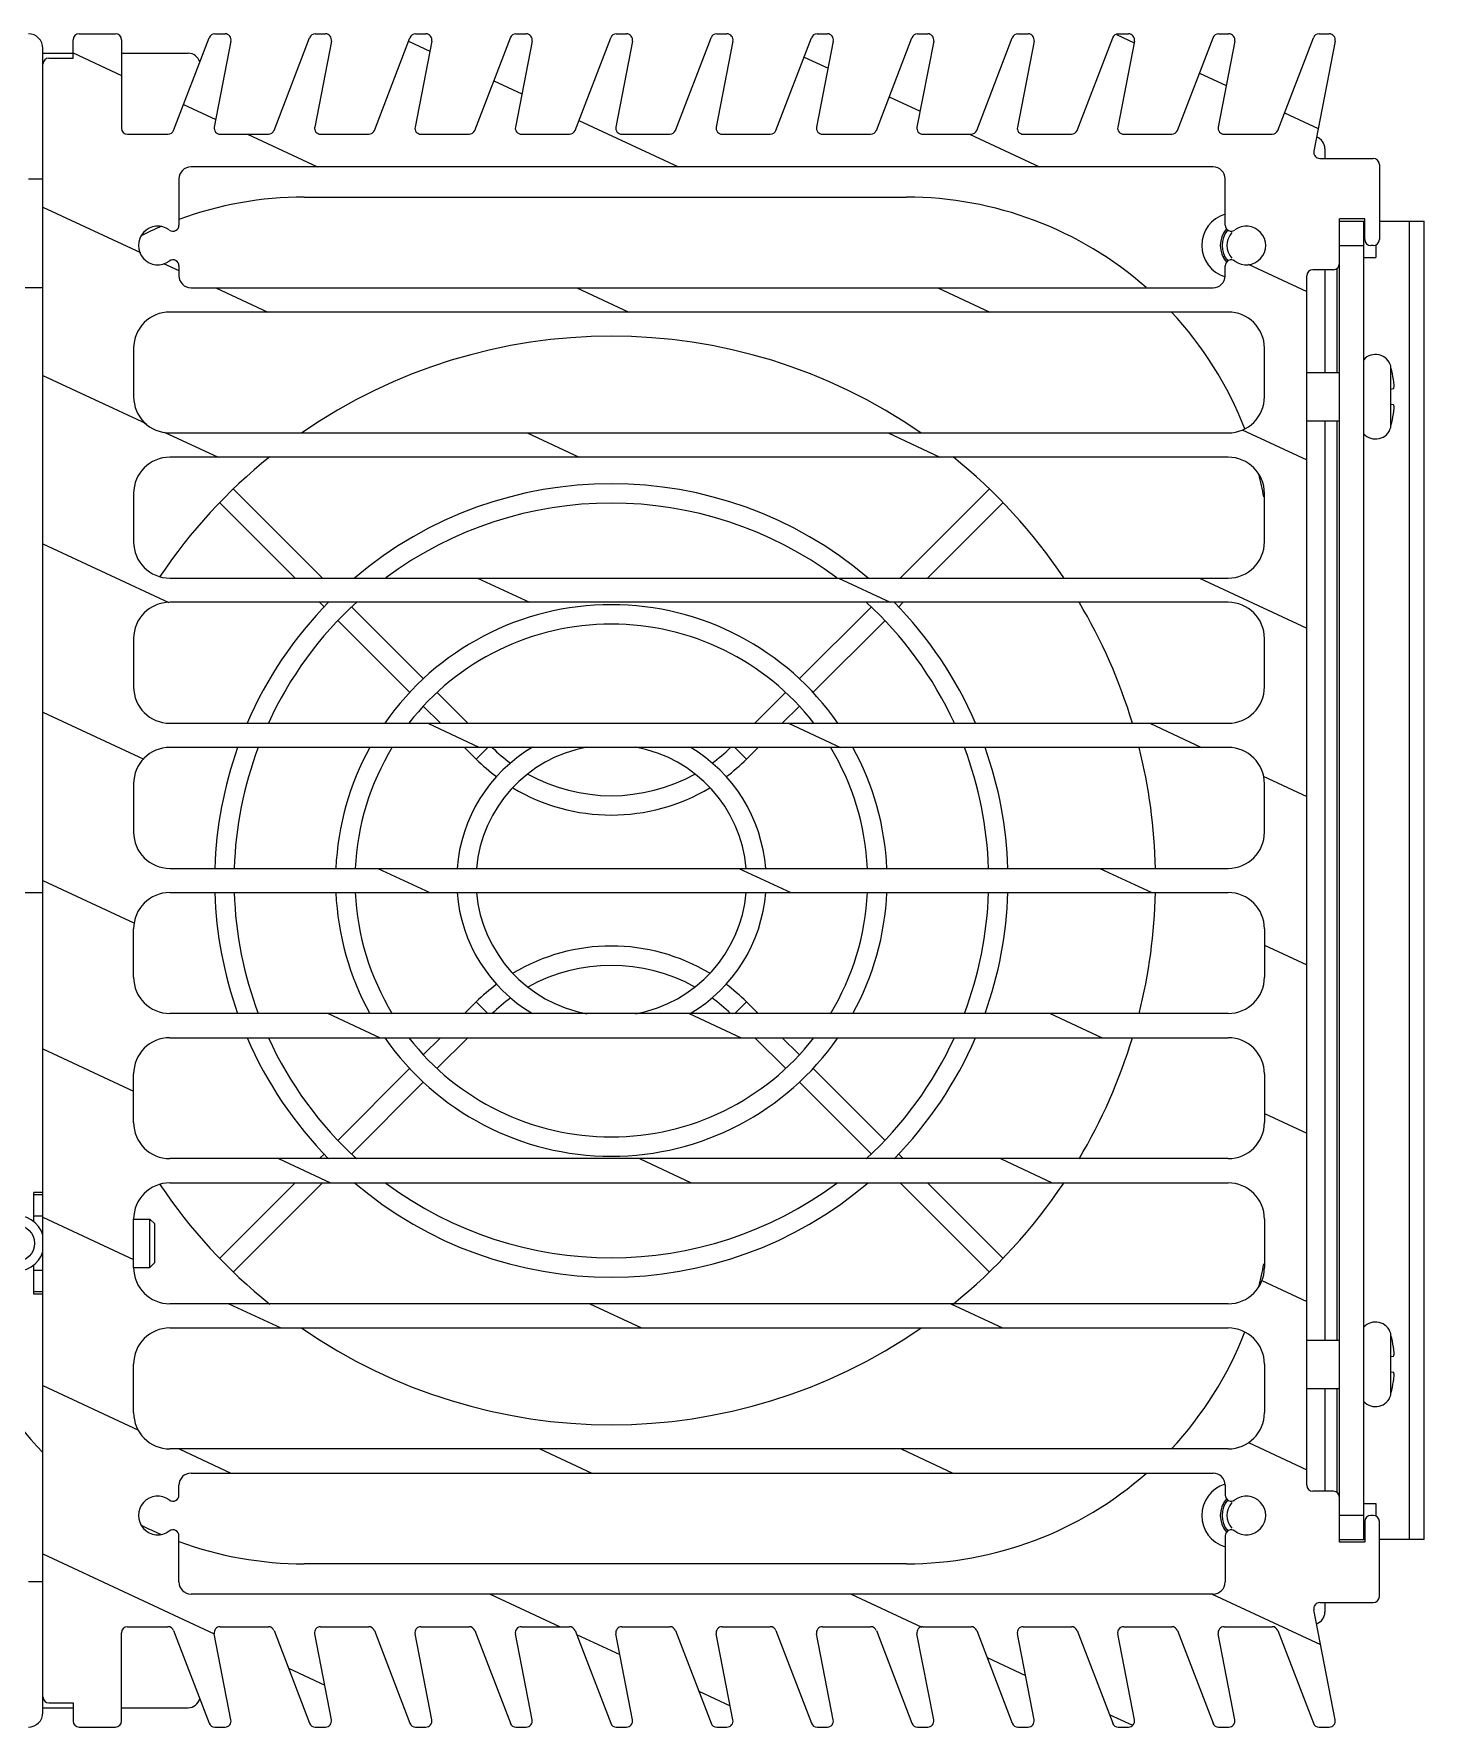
# Model space of a CAD drawing. Extents: x -425 to 6552, y -3049 to 3105.
# Drawn here: x 583.1 to 698.1, y -908.7 to -768.7 of the extents above; entities that cross this region are included whole.
import ezdxf

# ---------------------------------------------------------------- set-up
doc = ezdxf.new("R2010")
doc.units = 0
doc.layers.get('0').update_dxf_attribs({"linetype": 'CONTINUOUS'})

msp = doc.modelspace()

# ---------------------------------------------------------------- linework, layer by layer
at = {"color": 7, "linetype": 'CONTINUOUS'}
for p, q in [((583.88, -907.54), (583.88, -769.94)), ((586.38, -770.74), (586.38, -769.24)), ((586.88, -768.74), (589.88, -768.74)), ((590.38, -769.24), (590.38, -776.54)), ((594.69, -776.72), (597.63, -769.06)), ((599.43, -769.34), (598.05, -776.45)), ((598.09, -768.74), (598.94, -768.74)), ((602.99, -776.72), (605.93, -769.06)), ((607.73, -769.34), (606.35, -776.45)), ((606.39, -768.74), (607.24, -768.74)), ((611.29, -776.72), (614.23, -769.06)), ((616.03, -769.34), (614.65, -776.45)), ((614.69, -768.74), (615.54, -768.74)), ((619.59, -776.72), (622.53, -769.06)), ((624.33, -769.34), (622.95, -776.45)), ((622.99, -768.74), (623.84, -768.74)), ((627.89, -776.72), (630.83, -769.06)), ((632.63, -769.34), (631.25, -776.45)), ((631.29, -768.74), (632.14, -768.74)), ((636.19, -776.72), (639.13, -769.06)), ((640.93, -769.34), (639.55, -776.45)), ((639.59, -768.74), (640.44, -768.74)), ((644.49, -776.72), (647.43, -769.06)), ((649.23, -769.34), (647.85, -776.45)), ((647.89, -768.74), (648.74, -768.74)), ((652.79, -776.72), (655.73, -769.06)), ((657.53, -769.34), (656.15, -776.45)), ((656.19, -768.74), (657.04, -768.74)), ((661.09, -776.72), (664.03, -769.06)), ((665.83, -769.34), (664.45, -776.45)), ((664.49, -768.74), (665.34, -768.74)), ((669.39, -776.72), (672.33, -769.06)), ((674.13, -769.34), (672.75, -776.45)), ((672.79, -768.74), (673.64, -768.74)), ((677.69, -776.72), (680.63, -769.06)), ((682.43, -769.34), (681.05, -776.45)), ((681.09, -768.74), (681.94, -768.74)), ((685.99, -776.72), (688.93, -769.06)), ((690.73, -769.34), (688.96, -778.45)), ((689.39, -768.74), (690.24, -768.74)), ((583.88, -770.34), (586.38, -770.34)), ((584.38, -770.74), (586.38, -770.74)), ((590.38, -770.34), (595.88, -770.34)), ((590.88, -777.04), (594.22, -777.04)), ((598.54, -777.04), (602.52, -777.04)), ((606.84, -777.04), (610.82, -777.04)), ((615.14, -777.04), (619.12, -777.04)), ((623.44, -777.04), (627.42, -777.04)), ((631.74, -777.04), (635.72, -777.04)), ((640.04, -777.04), (644.02, -777.04)), ((648.34, -777.04), (652.32, -777.04)), ((656.64, -777.04), (660.62, -777.04)), ((664.94, -777.04), (668.92, -777.04)), ((673.24, -777.04), (677.22, -777.04)), ((681.54, -777.04), (685.52, -777.04)), ((689.88, -778.24), (689.88, -779.04)), ((680.63, -779.74), (596.13, -779.74)), ((689.45, -779.04), (693.88, -779.04)), ((694.38, -779.54), (694.38, -785.74)), ((582.68, -780.74), (583.88, -780.74)), ((595.13, -780.74), (595.13, -784.56)), ((681.63, -784.56), (681.63, -780.74)), ((605.48, -782.24), (655.28, -782.24)), ((693.18, -784.04), (691.08, -784.04)), ((691.08, -893.44), (691.08, -784.04)), ((691.08, -784.24), (693.18, -784.24)), ((693.08, -784.24), (693.08, -893.24)), ((693.18, -785.74), (693.18, -784.04)), ((694.38, -784.24), (698.08, -784.24)), ((696.88, -893.24), (696.88, -784.24)), ((698.08, -893.24), (698.08, -784.24)), ((691.08, -786.24), (693.08, -786.24)), ((693.88, -786.24), (693.68, -786.24)), ((694.08, -786.2), (694.08, -787.24)), ((595.13, -787.93), (595.13, -788.74)), ((681.45, -787.18), (681.58, -787.12)), ((681.63, -788.74), (681.63, -787.93)), ((690.88, -796.74), (690.88, -788.14)), ((693.08, -787.24), (694.08, -787.24)), ((688.38, -888.74), (688.38, -788.74)), ((690.58, -788.24), (688.88, -788.24)), ((689.88, -788.24), (689.88, -796.74)), ((583.88, -789.74), (575.88, -789.74)), ((596.13, -789.74), (680.63, -789.74)), ((681.88, -791.74), (594.38, -791.74)), ((591.38, -794.74), (591.38, -798.74)), ((684.88, -798.74), (684.88, -794.74)), ((695.32, -801.29), (695.32, -796.19)), ((695.34, -796.35), (695.34, -796.27)), ((688.38, -796.74), (691.08, -796.74)), ((695.34, -798.11), (695.55, -798.07)), ((695.34, -799.38), (695.34, -798.11)), ((695.55, -799.42), (695.34, -799.38)), ((688.38, -800.74), (691.08, -800.74)), ((689.88, -800.74), (689.88, -876.74)), ((690.88, -876.74), (690.88, -800.74)), ((594.38, -801.74), (681.88, -801.74)), ((695.34, -801.22), (695.34, -801.13)), ((681.88, -803.74), (594.38, -803.74)), ((607.01, -813.74), (599.65, -806.38)), ((654.75, -813.74), (662.11, -806.38)), ((591.38, -806.74), (591.38, -810.74)), ((604.75, -813.74), (598.52, -807.51)), ((657.01, -813.74), (663.25, -807.51)), ((684.88, -810.74), (684.88, -806.74)), ((594.38, -813.74), (681.88, -813.74)), ((681.88, -815.74), (594.38, -815.74)), ((607.15, -816.14), (606.75, -815.74)), ((615.35, -822.08), (609.41, -816.14)), ((646.41, -822.08), (652.35, -816.14)), ((654.62, -816.14), (655.01, -815.74)), ((614.22, -823.21), (608.28, -817.27)), ((647.54, -823.21), (653.48, -817.27)), ((591.38, -818.74), (591.38, -822.74)), ((684.88, -822.74), (684.88, -818.74)), ((616.75, -825.74), (615.35, -824.35)), ((619.01, -825.74), (616.48, -823.21)), ((642.75, -825.74), (645.28, -823.21)), ((645.01, -825.74), (646.41, -824.35)), ((594.38, -825.74), (681.88, -825.74)), ((681.88, -827.74), (594.38, -827.74)), ((619.71, -828.7), (618.75, -827.74)), ((619.71, -828.7), (620.67, -827.74)), ((642.05, -828.7), (641.1, -827.74)), ((642.05, -828.7), (643.01, -827.74)), ((591.38, -830.74), (591.38, -834.74)), ((684.88, -834.74), (684.88, -830.74)), ((594.38, -837.74), (681.88, -837.74)), ((575.88, -839.74), (583.88, -839.74)), ((594.38, -839.74), (681.88, -839.74)), ((591.38, -846.74), (591.38, -842.74)), ((684.88, -842.74), (684.88, -846.74)), ((681.88, -849.74), (594.38, -849.74)), ((619.71, -848.78), (618.75, -849.74)), ((619.71, -848.78), (620.67, -849.74)), ((642.05, -848.78), (641.1, -849.74)), ((642.05, -848.78), (643.01, -849.74)), ((594.38, -851.74), (681.88, -851.74)), ((616.75, -851.74), (615.35, -853.14)), ((619.01, -851.74), (616.48, -854.27)), ((642.75, -851.74), (645.28, -854.27)), ((645.01, -851.74), (646.41, -853.14)), ((591.38, -858.74), (591.38, -854.74)), ((614.22, -854.27), (608.28, -860.21)), ((647.54, -854.27), (653.48, -860.21)), ((684.88, -854.74), (684.88, -858.74)), ((615.35, -855.4), (609.41, -861.35)), ((646.41, -855.4), (652.35, -861.35)), ((681.88, -861.74), (594.38, -861.74)), ((607.15, -861.35), (606.75, -861.74)), ((654.62, -861.35), (655.01, -861.74)), ((594.38, -863.74), (681.88, -863.74)), ((604.75, -863.74), (598.52, -869.97)), ((607.01, -863.74), (599.65, -871.11)), ((654.75, -863.74), (662.11, -871.11)), ((657.01, -863.74), (663.25, -869.97)), ((583.88, -864.54), (583.13, -864.54)), ((583.13, -866.96), (583.13, -864.54)), ((583.88, -864.74), (583.13, -864.74)), ((583.88, -866.49), (583.13, -866.49)), ((591.38, -866.74), (592.73, -866.74)), ((591.38, -870.74), (591.38, -866.74)), ((593.13, -867.14), (592.73, -866.74)), ((592.73, -870.74), (592.73, -866.74)), ((593.13, -870.34), (593.13, -867.14)), ((684.88, -866.74), (684.88, -870.74)), ((583.13, -872.94), (583.13, -870.53)), ((591.38, -870.74), (592.73, -870.74)), ((593.13, -870.34), (592.73, -870.74)), ((583.88, -870.99), (583.13, -870.99)), ((583.88, -872.75), (583.13, -872.75)), ((583.88, -872.94), (583.13, -872.94)), ((681.88, -873.74), (594.38, -873.74)), ((594.38, -875.74), (681.88, -875.74)), ((695.32, -881.29), (695.32, -876.19)), ((695.34, -876.35), (695.34, -876.27)), ((688.38, -876.74), (691.08, -876.74)), ((591.38, -882.74), (591.38, -878.74)), ((684.88, -878.74), (684.88, -882.74)), ((695.34, -878.11), (695.55, -878.07)), ((695.34, -879.38), (695.34, -878.11)), ((695.55, -879.42), (695.34, -879.38)), ((688.38, -880.74), (691.08, -880.74)), ((689.88, -880.74), (689.88, -889.24)), ((690.88, -889.35), (690.88, -880.74)), ((695.34, -881.22), (695.34, -881.13)), ((681.88, -885.74), (594.38, -885.74)), ((595.13, -889.56), (595.13, -888.74)), ((596.13, -887.74), (680.63, -887.74)), ((681.63, -888.74), (681.63, -889.56)), ((681.45, -890.3), (681.58, -890.37)), ((690.58, -889.24), (688.88, -889.24)), ((693.08, -890.24), (694.08, -890.24)), ((694.08, -890.24), (694.08, -891.29)), ((693.08, -891.24), (691.08, -891.24)), ((693.18, -891.74), (693.18, -893.44)), ((693.88, -891.24), (693.68, -891.24)), ((694.38, -897.94), (694.38, -891.74)), ((595.13, -896.74), (595.13, -892.93)), ((681.63, -892.93), (681.63, -896.74)), ((691.08, -893.24), (693.18, -893.24)), ((693.18, -893.44), (691.08, -893.44)), ((698.08, -893.24), (694.38, -893.24)), ((655.28, -895.24), (605.48, -895.24)), ((583.88, -896.74), (582.68, -896.74)), ((680.63, -897.74), (596.13, -897.74)), ((689.45, -898.44), (693.88, -898.44)), ((689.88, -898.44), (689.88, -899.24)), ((690.73, -908.15), (688.96, -899.04)), ((590.38, -908.24), (590.38, -900.94)), ((590.88, -900.44), (594.22, -900.44)), ((594.69, -900.76), (597.63, -908.42)), ((599.43, -908.15), (598.05, -901.04)), ((598.54, -900.44), (602.52, -900.44)), ((602.99, -900.76), (605.93, -908.42)), ((607.73, -908.15), (606.35, -901.04)), ((606.84, -900.44), (610.82, -900.44)), ((611.29, -900.76), (614.23, -908.42)), ((616.03, -908.15), (614.65, -901.04)), ((615.14, -900.44), (619.12, -900.44)), ((619.59, -900.76), (622.53, -908.42)), ((624.33, -908.15), (622.95, -901.04)), ((623.44, -900.44), (627.42, -900.44)), ((627.89, -900.76), (630.83, -908.42)), ((632.63, -908.15), (631.25, -901.04)), ((631.74, -900.44), (635.72, -900.44)), ((636.19, -900.76), (639.13, -908.42)), ((640.93, -908.15), (639.55, -901.04)), ((640.04, -900.44), (644.02, -900.44)), ((644.49, -900.76), (647.43, -908.42)), ((649.23, -908.15), (647.85, -901.04)), ((648.34, -900.44), (652.32, -900.44)), ((652.79, -900.76), (655.73, -908.42)), ((657.53, -908.15), (656.15, -901.04)), ((656.64, -900.44), (660.62, -900.44)), ((661.09, -900.76), (664.03, -908.42)), ((665.83, -908.15), (664.45, -901.04)), ((664.94, -900.44), (668.92, -900.44)), ((669.39, -900.76), (672.33, -908.42)), ((674.13, -908.15), (672.75, -901.04)), ((673.24, -900.44), (677.22, -900.44)), ((677.69, -900.76), (680.63, -908.42)), ((682.43, -908.15), (681.05, -901.04)), ((681.54, -900.44), (685.52, -900.44)), ((685.99, -900.76), (688.93, -908.42)), ((583.88, -907.14), (586.38, -907.14)), ((584.38, -906.74), (586.38, -906.74)), ((586.38, -906.74), (586.38, -908.24)), ((590.38, -907.14), (595.88, -907.14)), ((586.88, -908.74), (589.88, -908.74)), ((598.09, -908.74), (598.94, -908.74)), ((606.39, -908.74), (607.24, -908.74)), ((614.69, -908.74), (615.54, -908.74)), ((622.99, -908.74), (623.84, -908.74)), ((631.29, -908.74), (632.14, -908.74)), ((639.59, -908.74), (640.44, -908.74)), ((647.89, -908.74), (648.74, -908.74)), ((656.19, -908.74), (657.04, -908.74)), ((664.49, -908.74), (665.34, -908.74)), ((672.79, -908.74), (673.64, -908.74)), ((681.09, -908.74), (681.94, -908.74)), ((689.39, -908.74), (690.24, -908.74))]:
    msp.add_line(p, q, dxfattribs=at)
at = {"color": 2, "linetype": 'CONTINUOUS'}
for p, q in [((614.12, -769.34), (615.88, -770.16)), ((672.64, -768.79), (674.11, -769.48)), ((586.38, -770.32), (590.38, -772.19)), ((646.81, -770.67), (648.8, -771.59)), ((621.16, -772.62), (623.49, -773.71)), ((679.5, -771.99), (681.72, -773.02)), ((653.85, -773.95), (656.41, -775.14)), ((595.51, -774.58), (598.17, -775.82)), ((686.54, -775.28), (689.33, -776.57)), ((628.2, -775.9), (636.43, -779.74)), ((600.8, -777.04), (606.59, -779.74)), ((660.49, -777.04), (666.28, -779.74)), ((583.88, -783.07), (591.94, -786.83)), ((593.86, -787.73), (595.13, -788.32)), ((683.53, -787.79), (688.38, -790.05)), ((598.19, -789.74), (602.47, -791.74)), ((628.03, -789.74), (632.32, -791.74)), ((657.88, -789.74), (662.17, -791.74)), ((583.88, -796.99), (592.42, -800.97)), ((593.91, -801.67), (598.36, -803.74)), ((623.92, -801.74), (628.21, -803.74)), ((653.77, -801.74), (658.05, -803.74)), ((683.04, -801.48), (688.38, -803.97)), ((583.88, -810.91), (594.28, -815.76)), ((619.81, -813.74), (624.1, -815.74)), ((649.65, -813.74), (653.94, -815.74)), ((679.5, -813.74), (688.38, -817.88)), ((583.88, -824.83), (592.22, -828.71)), ((615.7, -825.74), (619.98, -827.74)), ((645.54, -825.74), (649.83, -827.74)), ((675.39, -825.74), (679.68, -827.74)), ((684.78, -830.12), (688.38, -831.8)), ((611.58, -837.74), (615.87, -839.74)), ((641.43, -837.74), (645.72, -839.74)), ((671.28, -837.74), (675.56, -839.74)), ((583.88, -838.74), (591.46, -842.27)), ((684.88, -844.09), (688.38, -845.72)), ((607.47, -849.74), (611.76, -851.74)), ((637.32, -849.74), (641.61, -851.74)), ((667.16, -849.74), (671.45, -851.74)), ((583.88, -852.66), (591.38, -856.16)), ((684.88, -858), (688.38, -859.64)), ((603.36, -861.74), (607.65, -863.74)), ((633.21, -861.74), (637.49, -863.74)), ((663.05, -861.74), (667.34, -863.74)), ((583.88, -866.58), (591.38, -870.07)), ((684.66, -871.82), (688.38, -873.55)), ((599.25, -873.74), (603.54, -875.74)), ((629.09, -873.74), (633.38, -875.74)), ((658.94, -873.74), (663.23, -875.74)), ((583.88, -880.49), (591.79, -884.18)), ((595.14, -885.74), (599.43, -887.74)), ((624.98, -885.74), (629.27, -887.74)), ((654.83, -885.74), (659.12, -887.74)), ((683.55, -885.22), (688.38, -887.47)), ((583.88, -894.41), (598.05, -901.02)), ((620.87, -897.74), (626.66, -900.44)), ((650.72, -897.74), (656.56, -900.47)), ((680.56, -897.74), (689.52, -901.92)), ((628.01, -901.07), (631.58, -902.74)), ((661.94, -902.98), (665.12, -904.46)), ((604.18, -903.88), (607.18, -905.27)), ((638.12, -905.78), (640.71, -906.99)), ((672.05, -907.69), (673.98, -908.59))]:
    msp.add_line(p, q, dxfattribs=at)
at = {"color": 7, "linetype": 'CONTINUOUS'}
msp.add_circle((581.68, -868.74), 1.5, dxfattribs=at)
for centre, radius, start, end in [((582.68, -769.94), 1.2, 0, 90), ((586.88, -769.24), 0.5, 90, 180), ((589.88, -769.24), 0.5, 0, 90), ((598.09, -769.24), 0.5, 90, 159), ((598.94, -769.24), 0.5, 349, 90), ((606.39, -769.24), 0.5, 90, 159), ((607.24, -769.24), 0.5, 349, 90), ((614.69, -769.24), 0.5, 90, 159), ((615.54, -769.24), 0.5, 349, 90), ((622.99, -769.24), 0.5, 90, 159), ((623.84, -769.24), 0.5, 349, 90), ((631.29, -769.24), 0.5, 90, 159), ((632.14, -769.24), 0.5, 349, 90), ((639.59, -769.24), 0.5, 90, 159), ((640.44, -769.24), 0.5, 349, 90), ((647.89, -769.24), 0.5, 90, 159), ((648.74, -769.24), 0.5, 349, 90), ((656.19, -769.24), 0.5, 90, 159), ((657.04, -769.24), 0.5, 349, 90), ((664.49, -769.24), 0.5, 90, 159), ((665.34, -769.24), 0.5, 349, 90), ((672.79, -769.24), 0.5, 90, 159), ((673.64, -769.24), 0.5, 349, 90), ((681.09, -769.24), 0.5, 90, 159), ((681.94, -769.24), 0.5, 349, 90), ((689.39, -769.24), 0.5, 90, 159), ((690.24, -769.24), 0.5, 349, 90), ((584.38, -771.24), 0.5, 90, 180), ((595.88, -771.34), 1, 14.3157, 90), ((590.88, -776.54), 0.5, 180, 270), ((594.22, -776.54), 0.5, 270, 339), ((598.54, -776.54), 0.5, 169, 270), ((602.52, -776.54), 0.5, 270, 339), ((606.84, -776.54), 0.5, 169, 270), ((610.82, -776.54), 0.5, 270, 339), ((615.14, -776.54), 0.5, 169, 270), ((619.12, -776.54), 0.5, 270, 339), ((623.44, -776.54), 0.5, 169, 270), ((627.42, -776.54), 0.5, 270, 339), ((631.74, -776.54), 0.5, 169, 270), ((635.72, -776.54), 0.5, 270, 339), ((640.04, -776.54), 0.5, 169, 270), ((644.02, -776.54), 0.5, 270, 339), ((648.34, -776.54), 0.5, 169, 270), ((652.32, -776.54), 0.5, 270, 339), ((656.64, -776.54), 0.5, 169, 270), ((660.62, -776.54), 0.5, 270, 339), ((664.94, -776.54), 0.5, 169, 270), ((668.92, -776.54), 0.5, 270, 339), ((673.24, -776.54), 0.5, 169, 270), ((677.22, -776.54), 0.5, 270, 339), ((681.54, -776.54), 0.5, 169, 270), ((685.52, -776.54), 0.5, 270, 339), ((688.88, -778.24), 1, 0, 72.0852), ((596.13, -780.74), 1, 90, 180), ((680.63, -780.74), 1, 0, 90), ((689.45, -778.54), 0.5, 169, 270), ((693.88, -779.54), 0.5, 0, 90), ((605.48, -812.24), 30, 90, 110.184), ((655.28, -812.24), 30, 48.6436, 90), ((682.38, -786.24), 2.69, 106.2256, 253.6034), ((593.38, -786.24), 1.6, 53.4704, 306.5296), ((605.48, -812.24), 30, 113.1381, 116.7748), ((594.63, -784.56), 0.5, 233.4704, 0), ((683.38, -786.24), 2.15, 140.0197, 219.9803), ((683.38, -786.24), 2, 140.168, 219.832), ((682.13, -784.56), 0.5, 180, 306.5296), ((683.38, -786.24), 1.6, 138.4583, 221.5417), ((683.38, -786.24), 1.6, 233.4704, 126.5296), ((693.68, -785.74), 0.5, 180, 270), ((693.88, -785.74), 0.5, 270, 0), ((594.63, -787.93), 0.5, 0, 126.5296), ((682.13, -787.93), 0.5, 53.4704, 180), ((690.58, -787.74), 0.5, 270, 0), ((596.13, -788.74), 1, 180, 270), ((680.63, -788.74), 1, 270, 0), ((688.88, -788.74), 0.5, 90, 180), ((594.38, -794.74), 3, 90, 180), ((655.28, -812.24), 30, 21.1642, 43.1486), ((681.88, -794.74), 3, 0, 90), ((630.88, -838.74), 45, 55.3593, 124.6407), ((694.06, -796.56), 1.31, 16.0916, 138.003), ((686.48, -798.74), 9.2, 15.5895, 16.0916), ((686.37, -798.74), 9.28, 8.7549, 14.9046), ((594.38, -798.74), 3, 180, 270), ((681.88, -798.74), 3, 270, 0), ((686.37, -798.74), 9.28, 345.0954, 351.2451), ((694.06, -800.93), 1.31, 221.997, 343.9084), ((686.48, -798.74), 9.2, 343.9084, 344.4105), ((594.38, -806.74), 3, 90, 180), ((630.88, -838.74), 45, 128.8883, 146.0405), ((630.88, -838.74), 45, 33.7823, 51.1117), ((681.88, -806.74), 3, 0, 90), ((630.88, -838.74), 32.8, 49.6734, 130.3266), ((655.28, -812.24), 30, 10, 13.7079), ((630.88, -838.74), 31.2, 53.3176, 126.6824), ((594.38, -810.74), 3, 180, 270), ((681.88, -810.74), 3, 270, 0), ((594.38, -818.74), 3, 90, 180), ((630.88, -838.74), 32.8, 135.4577, 156.6301), ((630.88, -838.74), 31.2, 132.4488, 155.3692), ((630.88, -838.74), 22.8, 34.7923, 145.2077), ((630.88, -838.74), 31.2, 24.6308, 47.5512), ((630.88, -838.74), 32.8, 23.3699, 44.5423), ((630.88, -838.74), 45, 16.8046, 30.7509), ((681.88, -818.74), 3, 0, 90), ((630.88, -838.74), 21.2, 37.8631, 142.1369), ((594.38, -822.74), 3, 180, 270), ((681.88, -822.74), 3, 270, 0), ((594.38, -830.74), 3, 90, 180), ((630.88, -838.74), 32.8, 160.3999, 178.251), ((630.88, -838.74), 31.2, 159.3459, 178.1613), ((630.88, -838.74), 22.8, 151.1359, 177.483), ((630.88, -838.74), 21.2, 148.7027, 177.293), ((630.88, -838.74), 12.8, 120.6436, 175.5144), ((630.88, -817.53), 15.8, 225, 233.1398), ((630.88, -838.74), 11.2, 100.388, 174.8736), ((630.88, -817.53), 14.2, 226.0356, 234.1512), ((630.88, -838.74), 11.2, 5.1264, 79.612), ((630.88, -838.74), 12.8, 4.4856, 59.3564), ((630.88, -817.53), 14.2, 305.8488, 313.9644), ((630.88, -817.53), 15.8, 306.8602, 315), ((630.88, -838.74), 21.2, 2.707, 31.2973), ((630.88, -838.74), 22.8, 2.517, 28.8641), ((630.88, -838.74), 31.2, 1.8387, 20.6541), ((630.88, -838.74), 32.8, 1.749, 19.6001), ((630.88, -838.74), 45, 1.2713, 14.1564), ((681.88, -830.74), 3, 0, 90), ((630.88, -817.53), 14.2, 240.8977, 299.1023), ((630.88, -817.53), 15.8, 238.9921, 301.0079), ((594.38, -834.74), 3, 180, 270), ((681.88, -834.74), 3, 270, 0), ((594.38, -842.74), 3, 90, 180), ((630.88, -838.74), 32.8, 181.749, 199.6001), ((630.88, -838.74), 31.2, 181.8387, 200.6541), ((630.88, -838.74), 22.8, 182.517, 208.8641), ((630.88, -838.74), 21.2, 182.707, 211.2973), ((630.88, -838.74), 12.8, 184.4856, 239.3564), ((630.88, -838.74), 11.2, 185.1264, 259.612), ((630.88, -838.74), 11.2, 280.388, 354.8736), ((630.88, -838.74), 12.8, 300.6436, 355.5144), ((630.88, -838.74), 21.2, 328.7027, 357.293), ((630.88, -838.74), 22.8, 331.1359, 357.483), ((630.88, -838.74), 31.2, 339.3459, 358.1613), ((630.88, -838.74), 32.8, 340.3999, 358.251), ((630.88, -838.74), 45, 345.8436, 358.7287), ((681.88, -842.74), 3, 0, 90), ((630.88, -859.96), 15.8, 58.9921, 121.0079), ((594.38, -846.74), 3, 180, 270), ((630.88, -859.96), 14.2, 60.8977, 119.1023), ((681.88, -846.74), 3, 270, 0), ((630.88, -859.96), 15.8, 126.8602, 135), ((630.88, -859.96), 15.8, 45, 53.1398), ((630.88, -859.96), 14.2, 125.8488, 133.9644), ((630.88, -859.96), 14.2, 46.0356, 54.1512), ((594.38, -854.74), 3, 90, 180), ((630.88, -838.74), 32.8, 203.3699, 224.5423), ((630.88, -838.74), 31.2, 204.6308, 227.5512), ((630.88, -838.74), 22.8, 214.7923, 325.2077), ((630.88, -838.74), 21.2, 217.8631, 322.1369), ((630.88, -838.74), 31.2, 312.4488, 335.3692), ((630.88, -838.74), 32.8, 315.4577, 336.6301), ((630.88, -838.74), 45, 329.2491, 343.1954), ((681.88, -854.74), 3, 0, 90), ((594.38, -858.74), 3, 180, 270), ((681.88, -858.74), 3, 270, 0), ((594.38, -866.74), 3, 90, 180), ((630.88, -838.74), 32.8, 229.6734, 310.3266), ((630.88, -838.74), 31.2, 233.3176, 306.6824), ((630.88, -838.74), 45, 308.8883, 326.2177), ((681.88, -866.74), 3, 0, 90), ((630.88, -838.74), 45, 213.9595, 231.1117), ((605.48, -865.24), 30, 180, 223.9025), ((581.68, -868.74), 2.3, 16.7938, 343.2062), ((594.38, -870.74), 3, 180, 270), ((681.88, -870.74), 3, 270, 0), ((655.28, -865.24), 30, 346.2921, 350), ((594.38, -878.74), 3, 90, 180), ((630.88, -838.74), 45, 235.3593, 304.6407), ((655.28, -865.24), 30, 316.8514, 338.8358), ((681.88, -878.74), 3, 0, 90), ((694.06, -876.56), 1.31, 16.0916, 138.003), ((686.48, -878.74), 9.2, 15.5895, 16.0916), ((686.37, -878.74), 9.28, 8.7549, 14.9046), ((686.37, -878.74), 9.28, 345.0954, 351.2451), ((694.06, -880.93), 1.31, 221.997, 343.9084), ((686.48, -878.74), 9.2, 343.9084, 344.4105), ((594.38, -882.74), 3, 180, 270), ((681.88, -882.74), 3, 270, 0), ((596.13, -888.74), 1, 90, 180), ((655.28, -865.24), 30, 270, 311.3564), ((682.38, -891.24), 2.69, 106.6106, 253.7744), ((680.63, -888.74), 1, 0, 90), ((688.88, -888.74), 0.5, 180, 270), ((593.38, -891.24), 1.6, 53.4704, 306.5296), ((594.63, -889.56), 0.5, 233.4704, 0), ((683.38, -891.24), 2.15, 140.0197, 219.9803), ((683.38, -891.24), 2, 140.168, 219.832), ((682.13, -889.56), 0.5, 180, 306.5296), ((683.38, -891.24), 1.6, 138.4583, 221.5417), ((683.38, -891.24), 1.6, 233.4704, 126.5296), ((690.58, -889.74), 0.5, 0, 90), ((693.68, -891.74), 0.5, 90, 180), ((693.88, -891.74), 0.5, 0, 90), ((605.48, -865.24), 30, 243.2252, 246.8619), ((594.63, -892.93), 0.5, 0, 126.5296), ((682.13, -892.93), 0.5, 53.4704, 180), ((605.48, -865.24), 30, 249.816, 270), ((596.13, -896.74), 1, 180, 270), ((680.63, -896.74), 1, 270, 0), ((689.45, -898.94), 0.5, 90, 191), ((693.88, -897.94), 0.5, 270, 0), ((688.88, -899.24), 1, 287.9148, 0), ((590.88, -900.94), 0.5, 90, 180), ((594.22, -900.94), 0.5, 21, 90), ((598.54, -900.94), 0.5, 90, 191), ((602.52, -900.94), 0.5, 21, 90), ((606.84, -900.94), 0.5, 90, 191), ((610.82, -900.94), 0.5, 21, 90), ((615.14, -900.94), 0.5, 90, 191), ((619.12, -900.94), 0.5, 21, 90), ((623.44, -900.94), 0.5, 90, 191), ((627.42, -900.94), 0.5, 21, 90), ((631.74, -900.94), 0.5, 90, 191), ((635.72, -900.94), 0.5, 21, 90), ((640.04, -900.94), 0.5, 90, 191), ((644.02, -900.94), 0.5, 21, 90), ((648.34, -900.94), 0.5, 90, 191), ((652.32, -900.94), 0.5, 21, 90), ((656.64, -900.94), 0.5, 90, 191), ((660.62, -900.94), 0.5, 21, 90), ((664.94, -900.94), 0.5, 90, 191), ((668.92, -900.94), 0.5, 21, 90), ((673.24, -900.94), 0.5, 90, 191), ((677.22, -900.94), 0.5, 21, 90), ((681.54, -900.94), 0.5, 90, 191), ((685.52, -900.94), 0.5, 21, 90), ((584.38, -906.24), 0.5, 180, 270), ((595.88, -906.14), 1, 270, 345.6843), ((582.68, -907.54), 1.2, 270, 0), ((586.88, -908.24), 0.5, 180, 270), ((589.88, -908.24), 0.5, 270, 0), ((598.09, -908.24), 0.5, 201, 270), ((598.94, -908.24), 0.5, 270, 11), ((606.39, -908.24), 0.5, 201, 270), ((607.24, -908.24), 0.5, 270, 11), ((614.69, -908.24), 0.5, 201, 270), ((615.54, -908.24), 0.5, 270, 11), ((622.99, -908.24), 0.5, 201, 270), ((623.84, -908.24), 0.5, 270, 11), ((631.29, -908.24), 0.5, 201, 270), ((632.14, -908.24), 0.5, 270, 11), ((639.59, -908.24), 0.5, 201, 270), ((640.44, -908.24), 0.5, 270, 11), ((647.89, -908.24), 0.5, 201, 270), ((648.74, -908.24), 0.5, 270, 11), ((656.19, -908.24), 0.5, 201, 270), ((657.04, -908.24), 0.5, 270, 11), ((664.49, -908.24), 0.5, 201, 270), ((665.34, -908.24), 0.5, 270, 11), ((672.79, -908.24), 0.5, 201, 270), ((673.64, -908.24), 0.5, 270, 11), ((681.09, -908.24), 0.5, 201, 270), ((681.94, -908.24), 0.5, 270, 11), ((689.39, -908.24), 0.5, 201, 270), ((690.24, -908.24), 0.5, 270, 11)]:
    msp.add_arc(centre, radius, start, end, dxfattribs=at)
for points, knots in [([(695.55, -798.07), (695.56, -798.07), (695.57, -798.05), (695.58, -798.03), (695.59, -797.99), (695.59, -797.93), (695.6, -797.8), (695.58, -797.59), (695.56, -797.42), (695.55, -797.33)], [0, 0, 0, 0, 0.03483, 0.06179, 0.096375, 0.188851, 0.310911, 0.626984, 1, 1, 1, 1]), ([(695.55, -800.16), (695.56, -800.06), (695.58, -799.89), (695.6, -799.69), (695.59, -799.55), (695.59, -799.49), (695.58, -799.45), (695.57, -799.43), (695.56, -799.42), (695.55, -799.42)], [0, 0, 0, 0, 0.372931, 0.689015, 0.811101, 0.903602, 0.938197, 0.965164, 1, 1, 1, 1]), ([(695.55, -878.07), (695.56, -878.07), (695.57, -878.05), (695.58, -878.03), (695.59, -877.99), (695.59, -877.93), (695.6, -877.8), (695.58, -877.59), (695.56, -877.42), (695.55, -877.33)], [0, 0, 0, 0, 0.03483, 0.06179, 0.096375, 0.188851, 0.310911, 0.626984, 1, 1, 1, 1]), ([(695.55, -880.16), (695.56, -880.06), (695.58, -879.89), (695.6, -879.69), (695.59, -879.55), (695.59, -879.49), (695.58, -879.45), (695.57, -879.43), (695.56, -879.42), (695.55, -879.42)], [0, 0, 0, 0, 0.372931, 0.689015, 0.811101, 0.903602, 0.938197, 0.965164, 1, 1, 1, 1])]:
    msp.add_open_spline(points, degree=3, knots=knots, dxfattribs=at)

doc.saveas('drawing.dxf')
